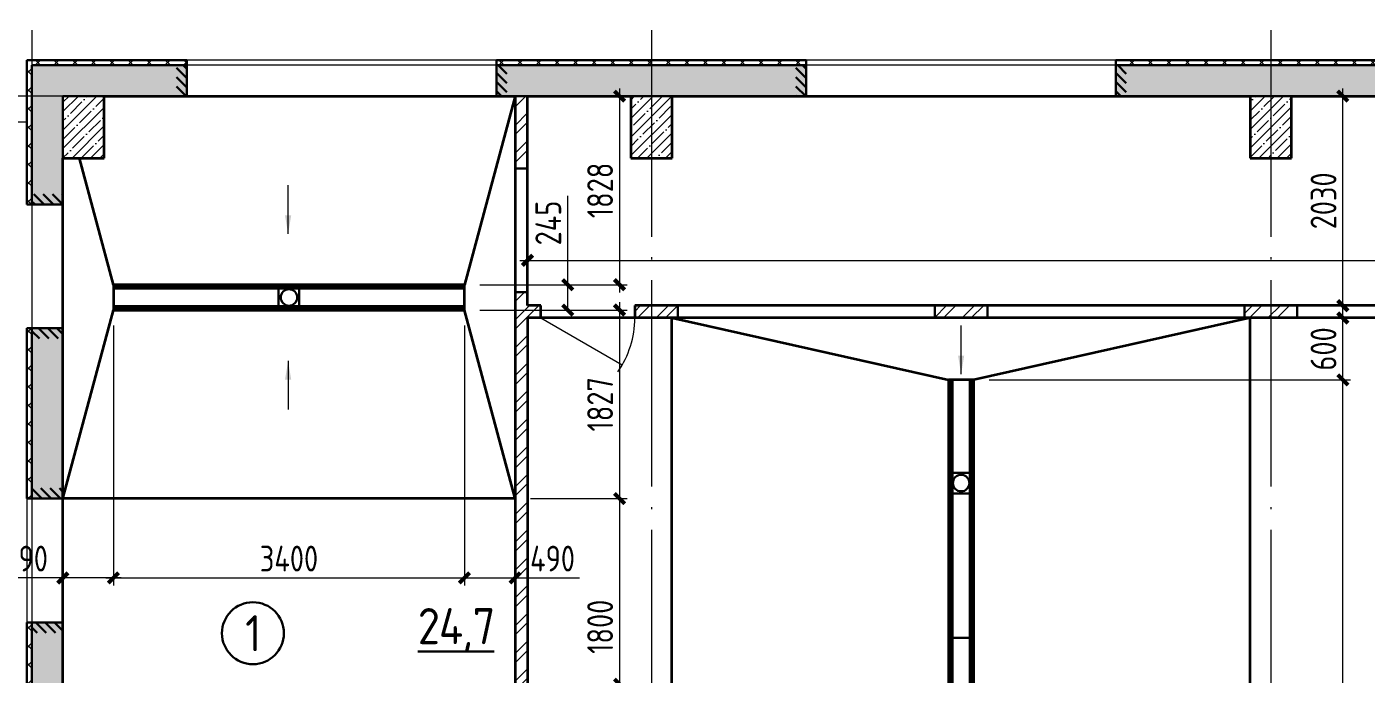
# Model space of a CAD drawing. Extents: x -965262 to 1142518, y -357520 to 71675.
# Drawn here: x 542256 to 555230, y -202958 to -196683 of the extents above; entities that cross this region are included whole.
import ezdxf

# ---------------------------------------------------------------- set-up
doc = ezdxf.new("R2010")
doc.units = 0
doc.header["$LTSCALE"] = 10
doc.linetypes.add('DOTE', pattern=[2.42, 2, -0.2, 0.02, -0.2])
doc.layers.get('0').update_dxf_attribs({"linetype": 'CONTINUOUS', "lineweight": 30})
doc.layers.get('Defpoints').update_dxf_attribs({"linetype": 'CONTINUOUS'})
for name, color, linetype, lineweight in [('DOTE', 7, 'DOTE', 9), ('ВК', 5, 'CONTINUOUS', 30), ('Лотки_трапы_выпуски', 5, 'CONTINUOUS', 30), ('полы', 3, 'CONTINUOUS', 35)]:
    doc.layers.add(name, color=color, linetype=linetype, lineweight=lineweight)
doc.styles.add('GOST-2.304_Type-B', font='isocpeur.ttf', dxfattribs={"width": 0.9})
doc.styles.add('ГОСТ 2м', font='isocpeur.ttf', dxfattribs={"width": 0.8, "height": 250})
doc.dimstyles.new('ГОСТ 2м', dxfattribs={"dimtxt": 250, "dimasz": 100, "dimexe": 75, "dimexo": 150, "dimgap": 62.5, "dimtad": 1, "dimdec": 0, "dimtxsty": 'ГОСТ 2м', "dimblk": 'ARCHTICK', "dimcen": 150, "dimdle": 75, "dimclrd": 256, "dimclre": 256, "dimclrt": 256, "dimadec": 0, "dimazin": 0, "dimtfac": 1, "dimtdec": 0, "dimtmove": 0, "dimatfit": 3, "dimldrblk": 'OBLIQUE', "dimfxl": 1, "dimlwd": 15, "dimlwe": 15, "dimarcsym": 0})
pattern_1 = [(45, (487763.99, -212475.13), (-89.80256, 89.80256), []), (45, (487853.79, -212475.13), (-89.80256, 89.80256), [158.75, -31.75, 0, -31.75])]
pattern_2 = [(135, (487763.99, -212475.13), (-89.80256, -89.80256), []), (225, (487763.99, -212475.13), (89.80256, -89.80256), [])]
pattern_3 = [(135, (-258567.1, -302980.84), (-44.9012806, -44.9012806), [])]
pattern_4 = [(135, (-252567.1, -302980.84), (-44.9012806, -44.9012806), [])]

# ---------------------------------------------------------------- blocks, each defined once
blk = doc.blocks.new('_ArchTick')
at = {"color": 0, "linetype": 'ByBlock', "lineweight": 0, "const_width": 0.4}
blk.add_lwpolyline([(-0.5, -0.5), (0.5, 0.5)], dxfattribs=at)
blk = doc.blocks.new('*D2012')
at = {"lineweight": 15, "transparency": 16777216}
for p, q in [((547998, -201180), (547998, -203130)), ((547848, -201255), (547923, -201255)), ((547136, -203055), (548073, -203055))]:
    blk.add_line(p, q, dxfattribs=at)
at = {"layer": 'Defpoints', "color": 0, "lineweight": 15, "transparency": 16777216}
for p in [(547998, -201255), (546986, -203055, 1451), (547998, -203055)]:
    blk.add_point(p, dxfattribs=at)
at = {"lineweight": 15, "transparency": 16777216, "xscale": 100, "yscale": 100, "zscale": 100}
for p, rotation in [((547998, -201255), 90), ((547998, -203055), 270)]:
    blk.add_blockref('_ArchTick', p, dxfattribs=dict(at, rotation=rotation))
at = {"lineweight": 15, "transparency": 16777216, "insert": (547810, -202498), "char_height": 250, "attachment_point": 5, "rotation": 90, "style": 'ГОСТ 2м'}
blk.add_mtext('1800', dxfattribs=at)
blk = doc.blocks.new('_Oblique')
at = {"color": 0, "linetype": 'ByBlock', "lineweight": -2}
blk.add_line((-0.5, -0.5), (0.5, 0.5), dxfattribs=at)
blk = doc.blocks.new('*D2041')
at = {"lineweight": 15, "transparency": 16777216}
for p, q in [((555004, -211180), (555004, -200030)), ((551579, -200105), (555079, -200105)), ((551579, -211105), (555079, -211105))]:
    blk.add_line(p, q, dxfattribs=at)
at = {"layer": 'Defpoints', "color": 0, "lineweight": 15, "transparency": 16777216}
for p in [(551429, -200105, -30), (555004, -200105), (551429, -211105, -30)]:
    blk.add_point(p, dxfattribs=at)
at = {"lineweight": 15, "transparency": 16777216, "xscale": 100, "yscale": 100, "zscale": 100}
for p, rotation in [((555004, -200105), 90), ((555004, -211105), 270)]:
    blk.add_blockref('_ArchTick', p, dxfattribs=dict(at, rotation=rotation))
at = {"lineweight": 15, "transparency": 16777216, "insert": (554817, -205605), "char_height": 250, "attachment_point": 5, "rotation": 90, "style": 'ГОСТ 2м'}
blk.add_mtext('11000', dxfattribs=at)
blk = doc.blocks.new('*D2042')
at = {"lineweight": 15, "transparency": 16777216}
for p, q in [((554854, -199505), (554929, -199505)), ((555004, -200180), (555004, -199430)), ((551579, -200105), (555079, -200105))]:
    blk.add_line(p, q, dxfattribs=at)
at = {"layer": 'Defpoints', "color": 0, "lineweight": 15, "transparency": 16777216}
for p in [(555004, -199505), (555004, -199505), (551429, -200105, -30)]:
    blk.add_point(p, dxfattribs=at)
at = {"lineweight": 15, "transparency": 16777216, "xscale": 100, "yscale": 100, "zscale": 100}
for p, rotation in [((555004, -199505), 90), ((555004, -200105), 270)]:
    blk.add_blockref('_ArchTick', p, dxfattribs=dict(at, rotation=rotation))
at = {"lineweight": 15, "transparency": 16777216, "insert": (554817, -199805), "char_height": 250, "attachment_point": 5, "rotation": 90, "style": 'ГОСТ 2м'}
blk.add_mtext('600', dxfattribs=at)
blk = doc.blocks.new('*D2020')
at = {"lineweight": 15, "transparency": 16777216}
for p, q in [((555004, -199460), (555004, -197280)), ((554854, -197355), (554929, -197355)), ((554854, -199385), (554929, -199385))]:
    blk.add_line(p, q, dxfattribs=at)
at = {"layer": 'Defpoints', "color": 0, "lineweight": 15, "transparency": 16777216}
for p in [(555004, -197355), (555004, -197355), (555004, -199385)]:
    blk.add_point(p, dxfattribs=at)
at = {"lineweight": 15, "transparency": 16777216, "xscale": 100, "yscale": 100, "zscale": 100}
for p, rotation in [((555004, -197355), 90), ((555004, -199385), 270)]:
    blk.add_blockref('_ArchTick', p, dxfattribs=dict(at, rotation=rotation))
at = {"lineweight": 15, "transparency": 16777216, "insert": (554817, -198370), "char_height": 250, "attachment_point": 5, "rotation": 90, "style": 'ГОСТ 2м'}
blk.add_mtext('2030', dxfattribs=at)
blk = doc.blocks.new('*D2043')
at = {"lineweight": 15, "transparency": 16777216}
for p, q in [((547106, -197505), (547106, -199022)), ((573781, -197506), (573781, -199022)), ((547031, -198947), (573856, -198947))]:
    blk.add_line(p, q, dxfattribs=at)
at = {"layer": 'Defpoints', "color": 0, "lineweight": 15, "transparency": 16777216}
for p in [(547106, -197355, 1451), (573781, -197356, 1421), (573781, -198947)]:
    blk.add_point(p, dxfattribs=at)
at = {"lineweight": 15, "transparency": 16777216, "xscale": 100, "yscale": 100, "zscale": 100, "rotation": 180}
blk.add_blockref('_ArchTick', (547106, -198947), dxfattribs=at)
at = {"lineweight": 15, "transparency": 16777216, "xscale": 100, "yscale": 100, "zscale": 100}
blk.add_blockref('_ArchTick', (573781, -198947), dxfattribs=at)
at = {"lineweight": 15, "transparency": 16777216, "insert": (560444, -198760), "char_height": 250, "attachment_point": 5, "style": 'ГОСТ 2м'}
blk.add_mtext('26675', dxfattribs=at)
blk = doc.blocks.new('*D2053')
at = {"lineweight": 15, "transparency": 16777216}
for p, q in [((547998, -197280), (547998, -199258)), ((547136, -197355), (548073, -197355)), ((546646, -199183), (548073, -199183))]:
    blk.add_line(p, q, dxfattribs=at)
at = {"layer": 'Defpoints', "color": 0, "lineweight": 15, "transparency": 16777216}
for p in [(546986, -197355, 1451), (546496, -199183), (547998, -199183)]:
    blk.add_point(p, dxfattribs=at)
at = {"lineweight": 15, "transparency": 16777216, "xscale": 100, "yscale": 100, "zscale": 100}
for p, rotation in [((547998, -197355), 90), ((547998, -199183), 270)]:
    blk.add_blockref('_ArchTick', p, dxfattribs=dict(at, rotation=rotation))
at = {"lineweight": 15, "transparency": 16777216, "insert": (547810, -198269), "char_height": 250, "attachment_point": 5, "rotation": 90, "style": 'ГОСТ 2м'}
blk.add_mtext('1828', dxfattribs=at)
blk = doc.blocks.new('*D2054')
at = {"lineweight": 15, "transparency": 16777216}
for p, q in [((547496, -199183), (547496, -198322)), ((547496, -199428), (547496, -199108)), ((546646, -199183), (547571, -199183)), ((546646, -199428), (547571, -199428))]:
    blk.add_line(p, q, dxfattribs=at)
at = {"layer": 'Defpoints', "color": 0, "lineweight": 15, "transparency": 16777216}
for p in [(546496, -199183), (546496, -199428), (547496, -199428)]:
    blk.add_point(p, dxfattribs=at)
at = {"lineweight": 15, "transparency": 16777216, "xscale": 100, "yscale": 100, "zscale": 100}
for p, rotation in [((547496, -199183), 90), ((547496, -199428), 270)]:
    blk.add_blockref('_ArchTick', p, dxfattribs=dict(at, rotation=rotation))
at = {"lineweight": 15, "transparency": 16777216, "insert": (547308, -198585), "char_height": 250, "attachment_point": 5, "rotation": 90, "style": 'ГОСТ 2м'}
blk.add_mtext('245', dxfattribs=at)
blk = doc.blocks.new('*D2055')
at = {"lineweight": 15, "transparency": 16777216}
for p, q in [((547998, -199353), (547998, -201330)), ((546646, -199428), (548073, -199428)), ((547136, -201255), (548073, -201255))]:
    blk.add_line(p, q, dxfattribs=at)
at = {"layer": 'Defpoints', "color": 0, "lineweight": 15, "transparency": 16777216}
for p in [(546496, -199428), (546986, -201255, 1451), (547998, -201255)]:
    blk.add_point(p, dxfattribs=at)
at = {"lineweight": 15, "transparency": 16777216, "xscale": 100, "yscale": 100, "zscale": 100}
for p, rotation in [((547998, -199428), 90), ((547998, -201255), 270)]:
    blk.add_blockref('_ArchTick', p, dxfattribs=dict(at, rotation=rotation))
at = {"lineweight": 15, "transparency": 16777216, "insert": (547810, -200342), "char_height": 250, "attachment_point": 5, "rotation": 90, "style": 'ГОСТ 2м'}
blk.add_mtext('1827', dxfattribs=at)
blk = doc.blocks.new('*D2085')
at = {"lineweight": 15, "transparency": 16777216}
for p, q in [((542606, -199578), (542606, -202099)), ((543096, -199578), (543096, -202099)), ((542606, -202024), (541981, -202024)), ((543171, -202024), (542606, -202024))]:
    blk.add_line(p, q, dxfattribs=at)
at = {"layer": 'Defpoints', "color": 0, "lineweight": 15, "transparency": 16777216}
for p in [(542606, -199428, 1451), (543096, -199428), (542606, -202024)]:
    blk.add_point(p, dxfattribs=at)
at = {"lineweight": 15, "transparency": 16777216, "xscale": 100, "yscale": 100, "zscale": 100, "rotation": 180}
blk.add_blockref('_ArchTick', (542606, -202024), dxfattribs=at)
at = {"lineweight": 15, "transparency": 16777216, "xscale": 100, "yscale": 100, "zscale": 100}
blk.add_blockref('_ArchTick', (543096, -202024), dxfattribs=at)
at = {"lineweight": 15, "transparency": 16777216, "insert": (542244, -201837), "char_height": 250, "attachment_point": 5, "style": 'ГОСТ 2м'}
blk.add_mtext('490', dxfattribs=at)
blk = doc.blocks.new('*D2086')
at = {"lineweight": 15, "transparency": 16777216}
for p, q in [((543096, -199578), (543096, -202099)), ((546496, -199578), (546496, -202099)), ((543021, -202024), (546571, -202024))]:
    blk.add_line(p, q, dxfattribs=at)
at = {"layer": 'Defpoints', "color": 0, "lineweight": 15, "transparency": 16777216}
for p in [(543096, -199428), (546496, -199428), (546496, -202024)]:
    blk.add_point(p, dxfattribs=at)
at = {"lineweight": 15, "transparency": 16777216, "xscale": 100, "yscale": 100, "zscale": 100, "rotation": 180}
blk.add_blockref('_ArchTick', (543096, -202024), dxfattribs=at)
at = {"lineweight": 15, "transparency": 16777216, "xscale": 100, "yscale": 100, "zscale": 100}
blk.add_blockref('_ArchTick', (546496, -202024), dxfattribs=at)
at = {"lineweight": 15, "transparency": 16777216, "insert": (544796, -201837), "char_height": 250, "attachment_point": 5, "style": 'ГОСТ 2м'}
blk.add_mtext('3400', dxfattribs=at)
blk = doc.blocks.new('*D2087')
at = {"lineweight": 15, "transparency": 16777216}
for p, q in [((546496, -199578), (546496, -202099)), ((546986, -199578), (546986, -202099)), ((546421, -202024), (546986, -202024)), ((546986, -202024), (547611, -202024))]:
    blk.add_line(p, q, dxfattribs=at)
at = {"layer": 'Defpoints', "color": 0, "lineweight": 15, "transparency": 16777216}
for p in [(546496, -199428), (546986, -199428, 1451), (546986, -202024)]:
    blk.add_point(p, dxfattribs=at)
at = {"lineweight": 15, "transparency": 16777216, "xscale": 100, "yscale": 100, "zscale": 100, "rotation": 180}
blk.add_blockref('_ArchTick', (546496, -202024), dxfattribs=at)
at = {"lineweight": 15, "transparency": 16777216, "xscale": 100, "yscale": 100, "zscale": 100}
blk.add_blockref('_ArchTick', (546986, -202024), dxfattribs=at)
at = {"lineweight": 15, "transparency": 16777216, "insert": (547349, -201837), "char_height": 250, "attachment_point": 5, "style": 'ГОСТ 2м'}
blk.add_mtext('490', dxfattribs=at)

msp = doc.modelspace()

# ---------------------------------------------------------------- hatches: boundary and pattern name
at = {"lineweight": 15}
h = msp.add_hatch(dxfattribs=at)
h.set_pattern_fill('ANSI37', scale=40, angle=90)
h.set_pattern_definition(pattern_2)
h.paths.add_polyline_path([(542256.5, -198405.1), (542306.5, -198405.1), (542306.5, -197055.1), (543806.7, -197055.1), (543806.7, -197005.1), (542256.5, -197005.1)])
h = msp.add_hatch(dxfattribs=at)
h.set_pattern_fill('ANSI35', scale=40)
h.set_pattern_definition([(45, (574911.69, -197185.92), (-179.6051, 179.6051), []), (45, (575091.3, -197185.92), (-179.6051, 179.6051), [317.5, -63.5, 0, -63.5])])
h.paths.add_polyline_path([(576255.6, -197055.1), (573806.7, -197055.1), (573806.7, -197355.1), (576255.6, -197355.1)])
h.paths.add_polyline_path([(549806.7, -197055.1), (546806.7, -197055.1), (546806.7, -197355.1), (549806.7, -197355.1)])
h.paths.add_polyline_path([(555806.7, -197055.1), (552806.7, -197055.1), (552806.7, -197355.1), (555806.7, -197355.1)])
h.paths.add_polyline_path([(561806.7, -197055.1), (558806.7, -197055.1), (558806.7, -197355.1), (561806.7, -197355.1)])
h.paths.add_polyline_path([(567806.7, -197055.1), (564806.7, -197055.1), (564806.7, -197355.1), (567806.7, -197355.1)])
h.paths.add_polyline_path([(576255.6, -197055.1), (570806.7, -197055.1), (570806.7, -197355.1), (576255.6, -197355.1)])
h.paths.add_polyline_path([(578306.5, -197055.1), (577455.6, -197055.1), (577455.6, -197355.1), (578306.5, -197355.1)])
h.paths.add_polyline_path([(578306.5, -221455.1), (578306.5, -221355.1), (578006.5, -221355.1), (578006.5, -221355.1), (577606.5, -221355.1), (576806.5, -221355.1), (576806.5, -221655.1), (578306.5, -221655.1)])
h.paths.add_polyline_path([(573806.5, -221355.1), (573806.5, -221705.1), (570806.5, -221705.1), (570806.5, -221355.1)])
h.paths.add_polyline_path([(567806.5, -221355.1), (566506.5, -221355.1), (566506.5, -221355.1), (566106.5, -221355.1), (564806.5, -221355.1), (564806.5, -221655.1), (567806.5, -221655.1)])
h.paths.add_polyline_path([(561806.5, -221355.1), (560506.5, -221355.1), (560506.5, -221355.1), (560106.5, -221355.1), (558806.5, -221355.1), (558806.5, -221655.1), (561806.5, -221655.1)])
h.paths.add_polyline_path([(555806.5, -221355.1), (554506.5, -221355.1), (554506.5, -221355.1), (554106.5, -221355.1), (552806.5, -221355.1), (552806.5, -221655.1), (555806.5, -221655.1)])
h.paths.add_polyline_path([(549806.5, -221355.1), (548506.5, -221355.1), (548506.5, -221355.1), (548106.5, -221355.1), (546806.5, -221355.1), (546806.5, -221655.1), (549806.5, -221655.1)])
h.paths.add_polyline_path([(543806.5, -221355.1), (543006.5, -221355.1), (543006.5, -221355.1), (542606.5, -221355.1), (542306.5, -221539), (542306.5, -221655.1), (543806.5, -221655.1)])
h.paths.add_polyline_path([(542606.5, -211005.1), (542306.5, -211005.1), (542306.5, -211930.1), (542606.5, -211930.1), (542606.5, -211930.1)])
h.paths.add_polyline_path([(542606.5, -208155.1), (542306.5, -208155.1), (542306.5, -209805.1), (542606.5, -209805.1)])
h.paths.add_polyline_path([(542606.5, -206955.1), (542256.5, -206955.1), (542256.5, -205305.1), (542606.5, -205305.1)])
h.paths.add_polyline_path([(542606.5, -202455.1), (542306.5, -202455.1), (542306.5, -204105.1), (542606.5, -204105.1)])
h.paths.add_polyline_path([(542606.5, -199605.1), (542306.5, -199605.1), (542306.5, -201255.1), (542606.5, -201255.1)])
h.paths.add_polyline_path([(542306.5, -206955.1), (542256.5, -206955.1), (542256.5, -205305.1), (542306.5, -205305.1)])
h.paths.add_polyline_path([(542606.5, -221355.1), (542306.5, -221539), (542306.5, -219854.9), (542606.5, -219854.9)])
h.paths.add_polyline_path([(542306.5, -216854.9), (542306.5, -214930.1), (542606.5, -214930.1), (542606.5, -216854.9)])
h.paths.add_polyline_path([(542306.5, -198405.1), (542306.5, -197055.1), (543806.7, -197055.1), (543806.7, -197355.1), (542606.5, -197356), (542606.5, -198405.1)])
h.paths.add_polyline_path([(570806.5, -221655.1), (573806.5, -221655.1), (573806.5, -221705.1), (570806.5, -221705.1)])
h = msp.add_hatch()
h.set_pattern_fill('ANSI31', scale=20, angle=90)
h.set_pattern_definition(pattern_3)
h.paths.add_polyline_path([(543806.7, -197055.1), (543806.7, -197355.1), (543706.7, -197355.1), (543706.7, -197055.1)])
h = msp.add_hatch(dxfattribs=at)
h.set_pattern_fill('ANSI37', scale=40, angle=90)
h.set_pattern_definition(pattern_2)
h.paths.add_polyline_path([(549806.7, -197055.1), (549806.7, -197005.1), (546806.7, -197005.1), (546806.7, -197055.1)])
h = msp.add_hatch()
h.set_pattern_fill('ANSI31', scale=20, angle=90)
h.set_pattern_definition(pattern_3)
h.paths.add_polyline_path([(546906.7, -197055.1), (546906.7, -197355.1), (546806.7, -197355.1), (546806.7, -197055.1)])
h = msp.add_hatch()
h.set_pattern_fill('ANSI31', scale=20, angle=90)
h.set_pattern_definition(pattern_4)
h.paths.add_polyline_path([(549806.7, -197055.1), (549806.7, -197355.1), (549706.7, -197355.1), (549706.7, -197055.1)])
h = msp.add_hatch(dxfattribs=at)
h.set_pattern_fill('ANSI37', scale=40, angle=90)
h.set_pattern_definition(pattern_2)
h.paths.add_polyline_path([(552806.7, -197005.1), (552806.7, -197055.1), (555806.7, -197055.1), (555806.7, -197005.1)])
h = msp.add_hatch()
h.set_pattern_fill('ANSI31', scale=20, angle=90)
h.set_pattern_definition(pattern_4)
h.paths.add_polyline_path([(552906.7, -197055.1), (552906.7, -197355.1), (552806.7, -197355.1), (552806.7, -197055.1)])
h = msp.add_hatch(dxfattribs=at)
h.set_pattern_fill('ANSI35', scale=20, style=0)
h.set_pattern_definition(pattern_1)
h.paths.add_polyline_path([(543006.5, -197355.1), (542606.5, -197355.1), (542606.5, -197955.1), (543006.5, -197955.1)])
h = msp.add_hatch(dxfattribs=at)
h.set_pattern_fill('ANSI32', scale=20)
h.set_pattern_definition([(45, (1288949.53, -215134.9), (-134.70384, 134.70384), []), (45, (1289039.33, -215134.9), (-134.70384, 134.70384), [])])
h.paths.add_polyline_path([(548506.5, -211145.1), (547106, -211145.1), (547106, -211015.1), (546986, -211015.1), (546986, -211145.1), (542606.5, -211145.1), (542606.5, -211265.1), (548256.5, -211265.1), (548256.5, -211525.1), (548506.5, -211525.1)], flags=17)
h.paths.add_polyline_path([(548506.5, -211145.1), (547106.5, -211145.1), (547106.5, -211015.1), (546986.5, -211015.1), (546986.5, -211145.1), (542606.5, -211145.1), (542606.5, -211265.1), (548256.5, -211265.1), (548256.5, -211525.1), (548506.5, -211525.1)], flags=16)
h.paths.add_polyline_path([(569496.5, -207755.1), (569366.5, -207755.1), (569366.5, -207885.1), (569496.5, -207885.1)], flags=17)
h.paths.add_polyline_path([(569496.5, -207755.1), (569366.5, -207755.1), (569366.5, -207885.1), (569496.5, -207885.1)], flags=16)
h.paths.add_polyline_path([(573826.5, -218835.1), (573706.5, -218835.1), (573706.5, -219125.1), (573826.5, -219125.1)], flags=17)
h.paths.add_polyline_path([(543006.5, -203175.1), (543006.5, -203055.1), (545556, -203055.2), (545556, -203175.1), (545426, -203175.1), (545426, -204225.1), (545306, -204225.1), (545306.1, -203175.1), (543006.5, -203175.1)])
h.paths.add_polyline_path([(546986, -203305.2), (546986, -203175.1), (546466, -203175.1), (546466, -203055.1), (546986, -203055.1), (546986, -199255.1), (547106, -199257.7), (547106, -199385.1), (547236, -199385.1), (547236, -199505.1), (547106, -199505.1), (547106, -203305.2), (546986, -203305.2)])
h.paths.add_polyline_path([(546986, -204225.1), (546986, -203845.2), (547106, -203845.2), (547106, -204225.1)])
h.paths.add_polyline_path([(546986, -205514.9), (546986, -205135.1), (547106, -205135.1), (547106, -205514.9), (546986, -205514.9)])
h.paths.add_polyline_path([(542606.5, -206305.1), (542606.5, -206185.2), (545306, -206185.2), (545306, -205135.1), (545426, -205135.1), (545426, -206185), (545556, -206185.1), (545556, -206305.1), (542606.5, -206305.1)])
h.paths.add_polyline_path([(546986.1, -206435.1), (546986, -206305.1), (546466.3, -206305.1), (546466.3, -206185.1), (546986, -206185.1), (546986, -206054.9), (547106, -206054.9), (547106, -206435.1), (546986, -206435.1)])
h.paths.add_polyline_path([(546856, -208915), (546856, -208535), (547106, -208535), (547106, -208915)])
h.paths.add_polyline_path([(542606.5, -211265.1), (542606.5, -211145.1), (546986.9, -211145.1), (546986.9, -211015.1), (547106, -211014.8), (547107, -211145.1), (548506.5, -211145.1), (548506.5, -211525.1), (548256.5, -211525.1), (548256.5, -211265.1), (542606.5, -211265.1)])
h.paths.add_polyline_path([(543006, -215255.1), (543006.5, -215135.1), (548106.5, -215135.1), (548106.5, -215255.1), (543006.5, -215255.1)])
h.paths.add_polyline_path([(548256.5, -215055.1), (548256.5, -214535.1), (548506.5, -214535.1), (548506.5, -215055.1)])
h.paths.add_polyline_path([(546986, -198055.1), (546986, -197355.1), (547106, -197355.1), (547106, -198055.1)])
h.paths.add_polyline_path([(548146, -199505.1), (548146, -199385.1), (548561.5, -199385.1), (548561.5, -199505.1)])
h.paths.add_polyline_path([(551051.5, -199505.1), (551051.5, -199385.1), (551558.9, -199385.1), (551561.4, -199505.1)])
h.paths.add_polyline_path([(554051.5, -199505.1), (554051.5, -199385.1), (554561.4, -199385.1), (554561.4, -199505.1)])
h.paths.add_polyline_path([(557051.5, -199505.1), (557051.5, -199385.1), (557561.4, -199385.1), (557561.4, -199505.1)])
h.paths.add_polyline_path([(560051.5, -199505.1), (560051.5, -199385.1), (560561.4, -199385.1), (560561.4, -199505.1)])
h.paths.add_polyline_path([(563051.5, -199505.1), (563051.5, -199385.1), (563561.4, -199385.1), (563561.4, -199505.1)])
h.paths.add_polyline_path([(566051.5, -199505.1), (566051.5, -199385.1), (566561.4, -199385.1), (566561.4, -199505.1)])
h.paths.add_polyline_path([(569116.5, -199505.1), (569116.5, -199385.1), (569496.5, -199385.1), (569496.5, -199505.1), (569366.5, -199505.1), (569366.5, -199765.1), (569246.5, -199765.1), (569246.5, -199505.1)])
h.paths.add_polyline_path([(572051.5, -199505.1), (572051.5, -199385.1), (572561.4, -199385.1), (572561.4, -199505.1)])
h.paths.add_polyline_path([(575116.5, -199505.1), (575116.5, -199385.1), (578306.5, -199385.1), (578306.5, -199505.1)])
h.paths.add_polyline_path([(569246.5, -202260.1), (569246.5, -201880.1), (569496.5, -201880.1), (569496.5, -202260.1)])
h.paths.add_polyline_path([(569246.5, -204755.1), (569246.5, -204375.1), (569496.5, -204375.1), (569496.5, -204755.1)])
h.paths.add_polyline_path([(569246.5, -208135.1), (569246.5, -207755.1), (569496.5, -207755.1), (569496.5, -208005.1), (569366.5, -208005.1), (569366.5, -208135.1)])
h.paths.add_polyline_path([(570546.5, -208005.1), (570546.5, -207885.1), (570926.5, -207885.1), (570926.5, -208005.1)])
h.paths.add_polyline_path([(571976.5, -208005.1), (571976.5, -207885.1), (572226.5, -207885.1), (572226.5, -209055.1), (572106.5, -209055.1), (572106.5, -208005.1)])
h.paths.add_polyline_path([(572506.5, -209655.1), (572506.5, -209535.1), (577606.5, -209535.1), (577606.5, -209655.1)])
h.paths.add_polyline_path([(578006.5, -209655.1), (578006.5, -209535.1), (578306.5, -209535.1), (578306.5, -209655.1)])
h.paths.add_polyline_path([(571976.5, -212995.1), (571976.5, -212875.1), (572106.5, -212875.1), (572106.5, -211720.1), (572226.5, -211720.1), (572226.5, -212875.1), (578306.5, -212875.1), (578306.5, -212995.1)])
h.paths.add_polyline_path([(572106.5, -210810.1), (572106.5, -209655.1), (572226.5, -209655.1), (572226.5, -210810.1)])
h.paths.add_polyline_path([(569246.5, -210630.1), (569246.5, -210250.1), (569496.5, -210250.1), (569496.5, -210630.1)])
h.paths.add_polyline_path([(569246.5, -212995.1), (569246.5, -212745.1), (569366.5, -212745.1), (569366.5, -212875.1), (571066.5, -212875.1), (571066.5, -212995.1)])
h.paths.add_polyline_path([(578006.5, -215175.1), (578006.5, -215055.1), (578306.5, -215055.1), (578306.5, -215175.1), (578006.5, -215175.1)])
h.paths.add_polyline_path([(578006.5, -215655.1), (578006.5, -215535.1), (578306.5, -215535.1), (578306.5, -215655.1), (578006.5, -215655.1)])
h.paths.add_polyline_path([(573706.5, -219125.1), (573706.5, -215815.1), (576406.5, -215815.1), (576406.5, -217035.1), (578306.5, -217035.1), (578306.5, -217155.1), (576286.5, -217155.1), (576286.5, -215935.1), (573826.5, -215935.1), (573826.5, -219125.1)])
h.paths.add_polyline_path([(571726.1, -220285.1), (571726, -220165.1), (573706.5, -220165.1), (573706.5, -220035.1), (573826.5, -220035.1), (573826.5, -220285.1), (571726, -220285.1)])
h.paths.add_polyline_path([(571606.1, -221355.1), (571606.1, -220545.1), (571726.1, -220545.1), (571726.1, -221355.1)])
h.paths.add_polyline_path([(546986.9, -211145.1), (546986.5, -211145.1), (546986.5, -211015.1), (546986.9, -211015.1)], flags=16)
h.paths.add_polyline_path([(547107, -211145.1), (547106.5, -211145.1), (547106.5, -211015.1), (547107, -211015.1)], flags=16)
h.paths.add_polyline_path([(573826.5, -218835.1), (573706.5, -218835.1), (573706.5, -218825.1), (573826.5, -218825.1)], flags=17)
h = msp.add_hatch(dxfattribs=at)
h.set_pattern_fill('ANSI35', scale=20, style=0)
h.set_pattern_definition(pattern_1)
h.paths.add_polyline_path([(548506.5, -197355.1), (548106.5, -197355.1), (548106.5, -197955.1), (548506.5, -197955.1)])
h = msp.add_hatch(dxfattribs=at)
h.set_pattern_fill('ANSI35', scale=20, style=0)
h.set_pattern_definition(pattern_1)
h.paths.add_polyline_path([(554506.5, -197355.1), (554106.5, -197355.1), (554106.5, -197955.1), (554506.5, -197955.1)])
h = msp.add_hatch()
h.set_pattern_fill('ANSI31', scale=20, angle=90)
h.set_pattern_definition(pattern_3)
h.paths.add_polyline_path([(542306.5, -198305.1), (542606.5, -198305.1), (542606.5, -198405.1), (542306.5, -198405.1)])
h = msp.add_hatch(dxfattribs=at)
h.set_pattern_fill('ANSI37', scale=40, angle=90)
h.set_pattern_definition(pattern_2)
h.paths.add_polyline_path([(542306.5, -199605.1), (542256.5, -199605.1), (542256.5, -201255.1), (542306.5, -201255.1)])
h = msp.add_hatch()
h.set_pattern_fill('ANSI31', scale=20, angle=90)
h.set_pattern_definition(pattern_3)
h.paths.add_polyline_path([(542306.5, -199605.1), (542606.5, -199605.1), (542606.5, -199705.1), (542306.5, -199705.1)])
h = msp.add_hatch()
h.set_pattern_fill('ANSI31', scale=20, angle=90)
h.set_pattern_definition(pattern_3)
h.paths.add_polyline_path([(542306.5, -201155.1), (542606.5, -201155.1), (542606.5, -201255.1), (542306.5, -201255.1)])
h = msp.add_hatch(dxfattribs=at)
h.set_pattern_fill('ANSI37', scale=40, angle=90)
h.set_pattern_definition(pattern_2)
h.paths.add_polyline_path([(542306.5, -202455.1), (542256.5, -202455.1), (542256.5, -204105.1), (542306.5, -204105.1)])
h = msp.add_hatch()
h.set_pattern_fill('ANSI31', scale=20, angle=90)
h.set_pattern_definition(pattern_3)
h.paths.add_polyline_path([(542306.5, -202455.1), (542606.5, -202455.1), (542606.5, -202555.1), (542306.5, -202555.1)])

# ---------------------------------------------------------------- linework, layer by layer
at = {"color": 7}
for p, q in [((542256.5, -197005.1, 11223.1), (542256.5, -198405.1, 11223.1)), ((543806.7, -197005.1, 11223.1), (542256.5, -197005.1, 11223.1)), ((542306.5, -197055.1, 11223.1), (542306.5, -198405.1, 11223.1)), ((543806.7, -197055.1, 11223.1), (542306.5, -197055.1, 11223.1)), ((543806.7, -197355.1, 11223.1), (543806.7, -197005.1, 11223.1)), ((546806.7, -197005.1, 11223.1), (546806.7, -197355.1, 11223.1)), ((549806.7, -197005.1, 11223.1), (546806.7, -197005.1, 11223.1)), ((549806.7, -197055.1, 11223.1), (546806.7, -197055.1, 11223.1)), ((549806.7, -197355.1, 11223.1), (549806.7, -197005.1, 11223.1)), ((552806.7, -197005.1, 11223.1), (552806.7, -197355.1, 11223.1)), ((555806.7, -197005.1, 11223.1), (552806.7, -197005.1, 11223.1)), ((555806.7, -197055.1, 11223.1), (552806.7, -197055.1, 11223.1)), ((542606.5, -197355.1, 11223.1), (543806.7, -197355.1, 11223.1)), ((542606.5, -197355.1, 11253.1), (542606.5, -198405.1, 11223.1)), ((546806.7, -197355.1, 11223.1), (549806.7, -197355.1, 11223.1)), ((546986, -198055.1, 11253.1), (546986, -197355.1, 11253.1)), ((546986, -197355.1, 11253.1), (547106, -197355.1, 11253.1)), ((547106, -197355.1, 11253.1), (547106, -198055.1, 11253.1)), ((552806.7, -197355.1, 11223.1), (555806.7, -197355.1, 11223.1)), ((546986, -198055.1, 11253.1), (546986, -198055.1, 11253.1)), ((547106, -198055.1, 11253.1), (546986, -198055.1, 11253.1)), ((542256.5, -198405.1, 11223.1), (542606.5, -198405.1, 11223.1)), ((546986, -203055.2, 11253.1), (546986, -199255.1, 11253.1)), ((546986, -199255.1, 11253.1), (547106, -199255.1, 11253.1)), ((547106, -199255.1, 11253.1), (547106, -199385.1, 11253.1)), ((547106, -199385.1, 11253.1), (547236, -199385.1, 11253.1)), ((547236, -199385.1, 11253.1), (547236, -199505.1, 11253.1)), ((548146, -199385.1, 11253.1), (548561.5, -199385.1, 11253.1)), ((548146, -199505.1, 11253.1), (548146, -199385.1, 11253.1)), ((548561.5, -199385.1, 11253.1), (548561.5, -199505.1, 11253.1)), ((551051.5, -199385.1, 11253.1), (551561.4, -199385.1, 11253.1)), ((551051.5, -199505.1, 11253.1), (551051.5, -199385.1, 11253.1)), ((551561.4, -199385.1, 11253.1), (551561.4, -199505.1, 11253.1)), ((554051.5, -199385.1, 11253.1), (554561.4, -199385.1, 11253.1)), ((554051.5, -199505.1, 11253.1), (554051.5, -199385.1, 11253.1)), ((554561.4, -199385.1, 11253.1), (554561.4, -199505.1, 11253.1)), ((547236, -199505.1, 11253.1), (547106, -199505.1, 11253.1)), ((547106, -199505.1, 11253.1), (547106, -203305.2, 11253.1)), ((548561.5, -199505.1, 11253.1), (548146, -199505.1, 11253.1)), ((548146, -199505.1, 11253.1), (548146, -199505.1, 11253.1)), ((551051.5, -199505.1, 11253.1), (551051.5, -199505.1, 11253.1)), ((551561.4, -199505.1, 11253.1), (551051.5, -199505.1, 11253.1)), ((554051.5, -199505.1, 11253.1), (554051.5, -199505.1, 11253.1)), ((554561.4, -199505.1, 11253.1), (554051.5, -199505.1, 11253.1)), ((542606.5, -199605.1, 11223.1), (542256.5, -199605.1, 11223.1)), ((542256.5, -199605.1, 11223.1), (542256.5, -201255.1, 11223.1)), ((542306.5, -199605.1, 11223.1), (542306.5, -201255.1, 11223.1)), ((542606.5, -199605.1, 11223.1), (542606.5, -201255.1, 11223.1)), ((542256.5, -201255.1, 11223.1), (542606.5, -201255.1, 11223.1)), ((542606.5, -202455.1, 11223.1), (542256.5, -202455.1, 11223.1)), ((542256.5, -202455.1, 11223.1), (542256.5, -204105.1, 11223.1)), ((542306.5, -202455.1, 11223.1), (542306.5, -204105.1, 11223.1)), ((542606.5, -202455.1, 11223.1), (542606.5, -204105.1, 11223.1))]:
    msp.add_line(p, q, dxfattribs=at)
at = {"color": 7, "lineweight": 15}
for p, q in [((546806.7, -197005.1, 11223.1), (543806.7, -197005.1, 11223.1)), ((546806.7, -197055.1, 11223.1), (543806.7, -197055.1, 11223.1)), ((552806.7, -197005.1, 11223.1), (549806.7, -197005.1, 11223.1)), ((552806.7, -197055.1, 11223.1), (549806.7, -197055.1, 11223.1)), ((546806.7, -197355.1, 11223.1), (543806.7, -197355.1, 11223.1)), ((552806.7, -197355.1, 11223.1), (549806.7, -197355.1, 11223.1)), ((541735, -197605.1, 11223.1), (542256.5, -197605.1, 11223.1)), ((546986, -198055.1, 11253.1), (546986, -199255.1, 11253.1)), ((547106, -198055.1, 11253.1), (547106, -199255.1, 11253.1)), ((542306.5, -198405.1, 11223.1), (542306.5, -199605.1, 11223.1)), ((542606.5, -198405.1, 11223.1), (542606.5, -199605.1, 11223.1)), ((548561.5, -199385.1, 11253.1), (551051.5, -199385.1, 11253.1)), ((551561.4, -199385.1, 11253.1), (554051.5, -199385.1, 11253.1)), ((554561.4, -199385.1, 11253.1), (557051.5, -199385.1, 11253.1)), ((547106, -199505.1, 11253.1), (547106.5, -202505.1, 11253.1)), ((548506.5, -199505.1, 11253.1), (547106, -199505.1, 11253.1)), ((547236, -199505.1, 11253.1), (548024.1, -199960.1, 11253.1)), ((548561.5, -199505.1, 11253.1), (551051.5, -199505.1, 11253.1)), ((551561.4, -199505.1, 11253.1), (554051.5, -199505.1, 11253.1)), ((554561.4, -199505.1, 11253.1), (557051.5, -199505.1, 11253.1)), ((542256.5, -201255.1, 11223.1), (542256.5, -202455.1, 11223.1)), ((542306.5, -201255.1, 11223.1), (542306.5, -202455.1, 11223.1)), ((542606.5, -201255.1, 11223.1), (542606.5, -202455.1, 11223.1))]:
    msp.add_line(p, q, dxfattribs=at)
at = {"color": 7, "lineweight": 30}
for p, q in [((542606.5, -197355.1, 11253.1), (542606.5, -197955.1, 11253.1)), ((543006.5, -197355.1, 11253.1), (542606.5, -197355.1, 11253.1)), ((543006.5, -197955.1, 11253.1), (543006.5, -197355.1, 11253.1)), ((548106.5, -197355.1, 11253.1), (548106.5, -197955.1, 11253.1)), ((548506.5, -197355.1, 11253.1), (548106.5, -197355.1, 11253.1)), ((548506.5, -197955.1, 11253.1), (548506.5, -197355.1, 11253.1)), ((554106.5, -197355.1, 11253.1), (554106.5, -197955.1, 11253.1)), ((554506.5, -197355.1, 11253.1), (554106.5, -197355.1, 11253.1)), ((554506.5, -197955.1, 11253.1), (554506.5, -197355.1, 11253.1)), ((542606.5, -197955.1, 11253.1), (543006.5, -197955.1, 11253.1)), ((548106.5, -197955.1, 11253.1), (548506.5, -197955.1, 11253.1)), ((554106.5, -197955.1, 11253.1), (554506.5, -197955.1, 11253.1))]:
    msp.add_line(p, q, dxfattribs=at)
at = {"color": 7}
msp.add_circle((544446.7, -202560.1, 9801.8), 300, dxfattribs=at)
at = {"color": 7, "lineweight": 15}
msp.add_arc((547236, -199505.1, 11253.1), 910, 325, 0, dxfattribs=at)
at = {"layer": 'DOTE', "color": 7, "ltscale": 100, "extrusion": (0, -1, 0)}
for p, q in [((542306.5, -184617.3, 9801.8), (542306.5, -223305.4, 9801.8)), ((548306.5, -184617.3, 9801.8), (548306.5, -223305.4, 9801.8)), ((554306.5, -184617.3, 9801.8), (554306.5, -223305.4, 9801.8))]:
    msp.add_line(p, q, dxfattribs=at)
at = {"layer": 'DOTE', "color": 7, "ltscale": 100}
msp.add_line((579530.1, -197355.1, 9801.8), (540558.2, -197355.1, 9801.8), dxfattribs=at)
at = {"layer": 'ВК', "ltscale": 100}
for p, q in [((544696, -199205.9, 9801.8), (544696, -199405.9, 9801.8)), ((544696, -199205.9, 9801.8), (544896, -199205.9, 9801.8)), ((544896, -199205.9, 9801.8), (544896, -199405.9, 9801.8)), ((544696, -199405.9, 9801.8), (544896, -199405.9, 9801.8)), ((551206.9, -201005.1, 9771.8), (551206.9, -201205.1, 9771.8)), ((551206.9, -201005.1, 9771.8), (551406.9, -201005.1, 9771.8)), ((551406.9, -201005.1, 9771.8), (551406.9, -201205.1, 9771.8)), ((551206.9, -201205.1, 9771.8), (551406.9, -201205.1, 9771.8))]:
    msp.add_line(p, q, dxfattribs=at)
at = {"layer": 'Лотки_трапы_выпуски', "color": 5}
for p, q in [((543096, -199183.4, 9801.8), (543096, -199428.4, 9801.8)), ((543096, -199183.4, 9801.8), (546496, -199183.4, 9801.8)), ((546496, -199203.4, 9801.8), (543096, -199203.4, 9801.8)), ((546496, -199220.9, 9801.8), (543096, -199220.9, 9801.8)), ((546496, -199428.4, 9801.8), (546496, -199183.4, 9801.8)), ((546496, -199390.9, 9801.8), (543096, -199390.9, 9801.8)), ((543096, -199408.4, 9801.8), (546496, -199408.4, 9801.8)), ((543096, -199428.4, 9801.8), (546496, -199428.4, 9801.8)), ((551429.4, -200105.1, 9771.8), (551184.4, -200105.1, 9771.8)), ((551184.4, -211105.1, 9771.8), (551184.4, -200105.1, 9771.8)), ((551204.4, -200105.1, 9771.8), (551204.4, -211105.1, 9771.8)), ((551221.9, -200105.1, 9771.8), (551221.9, -211105.1, 9771.8)), ((551391.9, -200105.1, 9771.8), (551391.9, -211105.1, 9771.8)), ((551409.4, -211105.1, 9771.8), (551409.4, -200105.1, 9771.8)), ((551429.4, -211105.1, 9771.8), (551429.4, -200105.1, 9771.8)), ((551184.4, -202605.1, 9771.8), (551429.4, -202605.1, 9771.8))]:
    msp.add_line(p, q, dxfattribs=at)
for centre in [(544796, -199305.9, 9801.8), (551306.9, -201105.1, 9771.8)]:
    msp.add_circle(centre, 80, dxfattribs=at)
at = {"layer": 'полы'}
for p, q in [((543006.5, -197955.1, 11253.1), (543006.5, -197355.1, 9801.8)), ((543006.5, -197355.1, 9801.8), (546986, -197355.1, 11253.1)), ((546986, -197355.1, 11253.1), (546496, -199183.4, 9801.8)), ((546986, -197355.1, 11253.1), (546986, -203055.2, 11253.1)), ((547106, -199385.1, 11253.1), (547106, -197355.1, 11253.1)), ((547106, -197355.1, 11253.1), (548106.5, -197355.1, 11253.1)), ((548106.5, -197355.1, 11253.1), (548106.5, -197955.1, 11253.1)), ((548506.5, -197955.1, 11253.1), (548506.5, -197355.1, 11223.1)), ((548506.5, -197355.1, 11223.1), (554106.5, -197355.1, 11253.1)), ((554106.5, -197355.1, 11253.1), (554106.5, -197955.1, 11253.1)), ((554506.5, -197955.1, 11253.1), (554506.5, -197355.1, 9801.8)), ((554506.5, -197355.1, 9801.8), (560106.5, -197355.1, 11253.1)), ((542606.5, -203055.1, 11253.1), (542606.5, -197955.1, 11253.1)), ((542606.5, -197955.1, 11253.1), (543006.5, -197955.1, 11253.1)), ((543096, -199183.4, 9801.8), (542767.1, -197955.1, 10776.8)), ((548106.5, -197955.1, 11253.1), (548506.5, -197955.1, 11253.1)), ((554106.5, -197955.1, 11253.1), (554506.5, -197955.1, 11253.1)), ((547236, -199385.1, 11253.1), (547106, -199385.1, 11253.1)), ((547236, -199505.1, 11253.1), (547236, -199385.1, 11253.1)), ((573781, -199385.1, 11253.1), (548146, -199385.1, 11253.1)), ((548146, -199385.1, 11253.1), (548146, -199505.1, 11253.1)), ((542606.5, -201255.2, 11253.1), (543096, -199428.4, 9801.8)), ((546986, -201255.2, 11253.1), (546496, -199428.4, 9801.8)), ((569246.5, -199505.1, 11253.1), (547106, -199505.1, 11253.1)), ((547106, -199505.1, 11253.1), (547106, -203305.2, 11253.1)), ((548146, -199505.1, 11253.1), (547236, -199505.1, 11253.1)), ((548506.5, -211705.1, 11253.1), (548506, -199505.1, 11253.1)), ((548506.5, -199505.1, 11253.1), (551184.4, -200105.1, 9771.8)), ((554106, -199505.1, 11253.1), (551429.4, -200105.1, 9771.8)), ((554106.5, -211705.1, 11253.1), (554106, -199505.1, 11253.1)), ((546986, -201255.2, 11253.1), (542606.5, -201255.2, 11253.1))]:
    msp.add_line(p, q, dxfattribs=at)
at = {"layer": 'полы', "lineweight": 0, "ltscale": 50}
for p, q in [((544787.7, -198690.3, 9801.8), (544787.7, -198218.3, 9801.8)), ((551306.9, -200049.8, 9771.8), (551306.9, -199577.8, 9771.8)), ((544787.7, -199921.6, 9801.8), (544787.7, -200393.6, 9801.8))]:
    msp.add_line(p, q, dxfattribs=at)
at = {"layer": 'полы'}
for points, elevation in [([(543096, -199428.4), (546496, -199428.4), (546496, -199183.4), (543096, -199183.4)], 9801.8), ([(551184.4, -211105.1), (551429.4, -211105.1), (551429.4, -200105.1), (551184.4, -200105.1)], 9771.8)]:
    msp.add_lwpolyline(points, close=True, dxfattribs=dict(at, elevation=elevation))
at = {"layer": 'полы', "lineweight": 0, "ltscale": 50}
for points in [[(544817.7, -198510.3, 9801.8), (544757.7, -198510.3, 9801.8), (544787.7, -198690.3, 9801.8)], [(544817.7, -200101.6, 9801.8), (544757.7, -200101.6, 9801.8), (544787.7, -199921.6, 9801.8)], [(551336.9, -199869.8, 9771.8), (551276.9, -199869.8, 9771.8), (551306.9, -200049.8, 9771.8)]]:
    msp.add_solid(points, dxfattribs=at)

# ---------------------------------------------------------------- texts
at = {"color": 7, "char_height": 350, "attachment_point": 5, "style": 'GOST-2.304_Type-B'}
for s, insert, width in [('{\\fISOCPEUR|b0|i0|c0|p34;\\T0.95;1}', (544446.7, -202560.1, 14512.9), 800), ('{\\fISOCPEUR|b0|i0|c0|p34;\\T0.95;\\L24,7}', (546414.1, -202532.3, 12347.2), 2000)]:
    msp.add_mtext(s, dxfattribs=dict(at, insert=insert, width=width))

# ---------------------------------------------------------------- dimensions: what is measured, and where the dimension line sits
at = {"lineweight": 15}
for base, p1, p2, picture, middle in [((547997.5, -199183.4, 9801.8), (546986, -197355.1, 11253.1), (546496, -199183.4, 9801.8), '*D2053', (547810, -198269.3, 9801.8)), ((555004.5, -197355.1, 9801.8), (555004.5, -199385.1, 9801.8), (555004.5, -197355.1, 9801.8), '*D2020', (554817, -198370.1, 9801.8)), ((547997.5, -201255.2, 9801.8), (546496, -199428.4, 9801.8), (546986, -201255.2, 11253.1), '*D2055', (547810, -200341.8, 9801.8)), ((555004.5, -199505.1, 9801.8), (551429.4, -200105.1, 9771.8), (555004.5, -199505.1, 9801.8), '*D2042', (554817, -199805.1, 9801.8)), ((555004.5, -200105.1, 9801.8), (551429.4, -211105.1, 9771.8), (551429.4, -200105.1, 9771.8), '*D2041', (554817, -205605.1, 9801.8))]:
    dim = msp.add_linear_dim(base=base, p1=p1, p2=p2, angle=90, dimstyle='ГОСТ 2м', dxfattribs=at)
    dim.commit()
    dim.dimension.update_dxf_attribs({"geometry": picture, "text_midpoint": middle})
for base, p1, p2, picture, middle in [((573781, -198947.3, 9801.8), (547106, -197355.1, 11253.1), (573781, -197355.6, 11223.1), '*D2043', (560443.5, -198759.8, 9801.8)), ((542606.4803, -202024.1362, 9801.825), (543096.0081, -199428.4277, 9801.825), (542606.4803, -199428.4277, 11253.115), '*D2085', (542243.9803, -201836.6362, 9801.825)), ((546496, -202024.1, 9801.8), (543096, -199428.4, 9801.8), (546496, -199428.4, 9801.8), '*D2086', (544796, -201836.6, 9801.8)), ((546986, -202024.1, 9801.8), (546496, -199428.4, 9801.8), (546986, -199428.4, 11253.1), '*D2087', (547348.5, -201836.6, 9801.8))]:
    dim = msp.add_linear_dim(base=base, p1=p1, p2=p2, dimstyle='ГОСТ 2м', dxfattribs=at)
    dim.commit()
    dim.dimension.update_dxf_attribs({"geometry": picture, "text_midpoint": middle})
for base, p1, p2, picture, middle in [((547495.8, -199428.4, 9801.8), (546496, -199183.4, 9801.8), (546496, -199428.4, 9801.8), '*D2054', (547495.8, -198585, 9801.8)), ((547997.5, -203055.2, 9801.8), (547997.5, -201255.2, 9801.8), (546986, -203055.2, 11253.1), '*D2012', (547997.5, -202497.9, 9801.8))]:
    dim = msp.add_linear_dim(base=base, p1=p1, p2=p2, angle=90, dimstyle='ГОСТ 2м', dxfattribs=at)
    dim.commit()
    dim.dimension.update_dxf_attribs({"geometry": picture, "text_midpoint": middle, "dimtype": 160})

doc.saveas('drawing.dxf')
